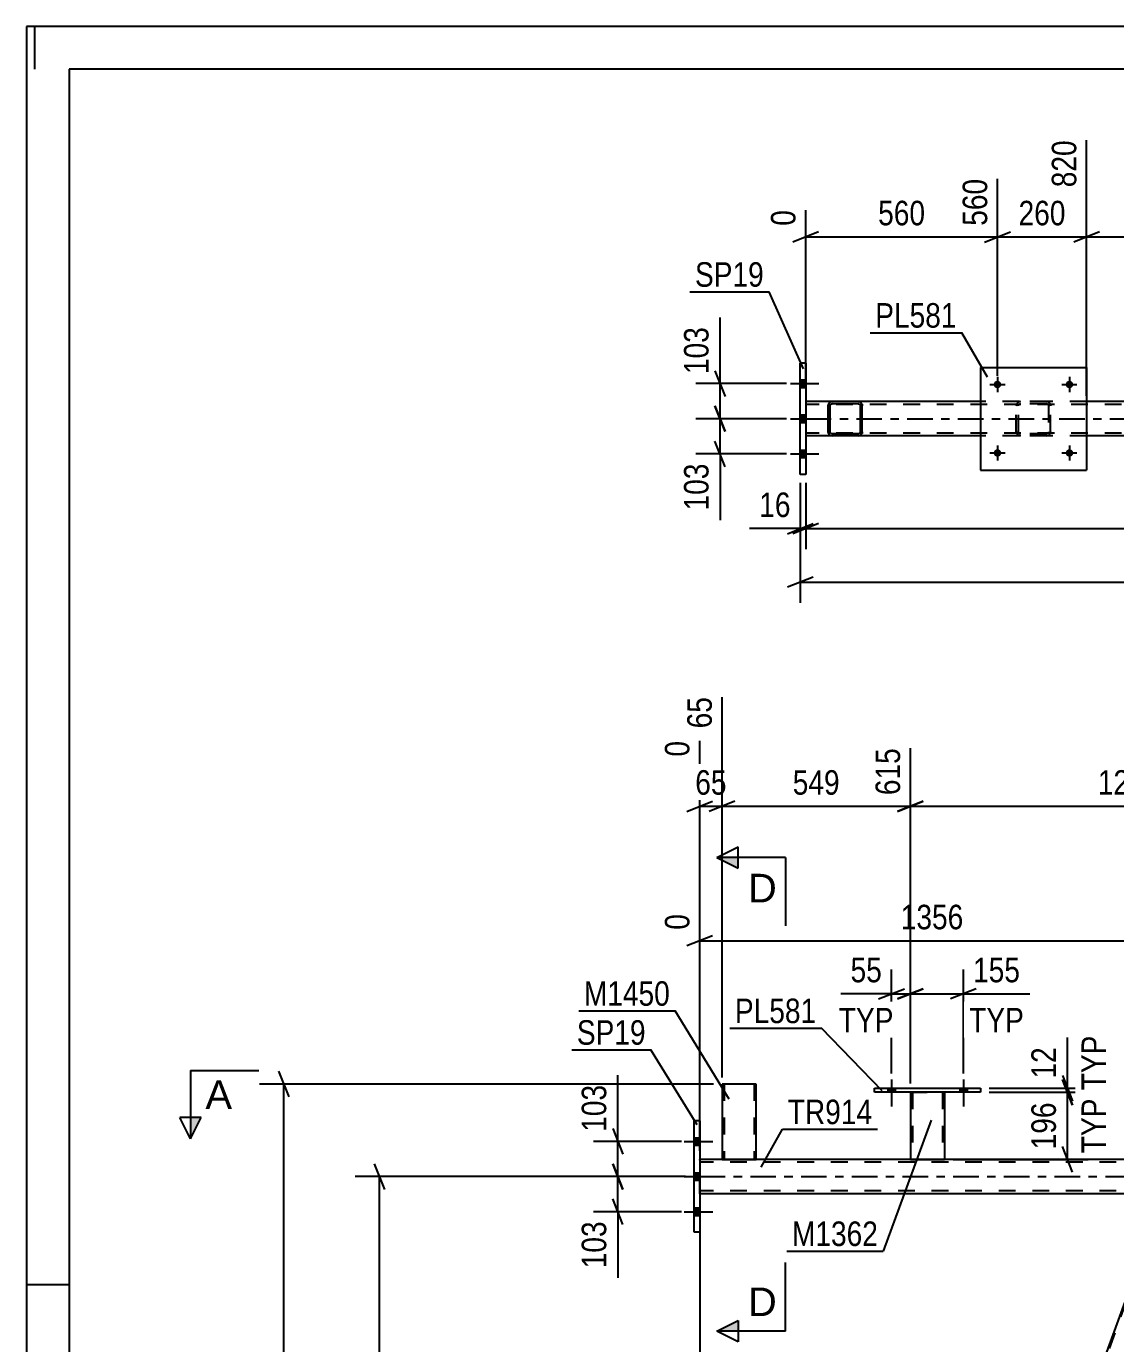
# Model space of a CAD drawing. Header units: millimetres. Extents: x 0 to 841, y 0 to 594.
# Drawn here: x 0 to 127.2, y 440.1 to 594 of the extents above; entities that cross this region are included whole.
import ezdxf

# ---------------------------------------------------------------- set-up
doc = ezdxf.new("R2010")
doc.units = ezdxf.units.MM
doc.linetypes.add('DXK_LINE_DOT2', pattern=[3.9198, 1.9599, -1.9599])
doc.linetypes.add('DXK_LINE_DOT3', pattern=[5.9187, 2.979, -0.9799, 0.9799, -0.9799])
doc.styles.add('Arial', font='ARIAL.TTF', dxfattribs={"height": 0.2})
doc.styles.add('Arial Narrow', font='ARIALN.TTF', dxfattribs={"height": 0.2})

# ---------------------------------------------------------------- blocks, each defined once
blk = doc.blocks.new('Unknown-318885039-1133')
at = {"color": 5, "linetype": 'Continuous'}
for p, q in [((841, 594), (0, 594)), ((0, 594), (0, 0)), ((1, 589), (1, 594)), ((836, 589), (5, 589)), ((5, 589), (5, 5)), ((5, 447), (0, 447))]:
    blk.add_line(p, q, dxfattribs=at)
blk = doc.blocks.new('Part-318885039-2923 - 2854')
at = {"color": 7, "linetype": 'DXK_LINE_DOT2'}
for p, q in [((115.56, 549.69), (115.6, 549.87)), ((115.6, 549.87), (115.56, 549.69)), ((115.56, 546.65), (115.56, 549.69)), ((115.8, 549.69), (115.82, 549.78)), ((115.8, 546.65), (115.8, 549.69)), ((115.82, 549.78), (115.87, 549.86)), ((115.86, 550.13), (116.04, 550.17)), ((116.04, 550.17), (115.86, 550.13)), ((115.87, 549.86), (115.95, 549.91)), ((115.95, 549.91), (116.04, 549.93)), ((119.08, 550.17), (116.04, 550.17)), ((119.08, 549.93), (116.04, 549.93)), ((119.08, 550.17), (119.26, 550.13)), ((119.26, 550.13), (119.08, 550.17)), ((119.08, 549.93), (119.17, 549.91)), ((119.17, 549.91), (119.25, 549.86)), ((119.25, 549.86), (119.3, 549.78)), ((119.3, 549.78), (119.32, 549.69)), ((119.32, 549.69), (119.32, 546.65)), ((119.52, 549.87), (119.56, 549.69)), ((119.56, 549.69), (119.52, 549.87)), ((119.56, 546.65), (119.56, 549.69)), ((115.6, 546.46), (115.56, 546.65)), ((115.56, 546.65), (115.6, 546.46)), ((115.82, 546.55), (115.8, 546.65)), ((115.87, 546.48), (115.82, 546.55)), ((116.04, 546.17), (115.86, 546.2)), ((115.86, 546.2), (116.04, 546.17)), ((115.95, 546.42), (115.87, 546.48)), ((116.04, 546.41), (115.95, 546.42)), ((119.08, 546.41), (116.04, 546.41)), ((119.17, 546.42), (119.08, 546.41)), ((119.26, 546.2), (119.08, 546.17)), ((119.08, 546.17), (119.26, 546.2)), ((119.25, 546.48), (119.17, 546.42)), ((119.3, 546.55), (119.25, 546.48)), ((119.32, 546.65), (119.3, 546.55)), ((119.56, 546.65), (119.52, 546.46)), ((119.52, 546.46), (119.56, 546.65)), ((119.08, 546.17), (116.04, 546.17))]:
    blk.add_line(p, q, dxfattribs=at)
at = {"color": 7, "linetype": 'DXK_LINE_DOT3'}
blk.add_line((117.56, 548.17), (117.56, 548.17), dxfattribs=at)
at = {"color": 7, "linetype": 'DXK_LINE_DOT2'}
for centre, start, end in [((116.04, 549.69), 112.5, 157.5), ((116.04, 549.69), 112.5, 157.5), ((119.08, 549.69), 22.5, 67.5), ((119.08, 549.69), 22.5, 67.5), ((116.04, 546.65), 202.5, 247.5), ((116.04, 546.65), 202.5, 247.5), ((119.08, 546.65), 292.5, 337.5), ((119.08, 546.65), 292.5, 337.5)]:
    blk.add_arc(centre, 0.48, start, end, dxfattribs=at)
blk = doc.blocks.new('Part-318885039-2928 - 2854')
at = {"color": 2, "linetype": 'Continuous'}
for p, q in [((111.36, 554.17), (111.36, 542.17)), ((111.36, 554.17), (123.76, 554.17)), ((123.76, 554.17), (123.76, 542.17)), ((111.36, 542.17), (123.76, 542.17))]:
    blk.add_line(p, q, dxfattribs=at)
blk = doc.blocks.new('Part-318885039-2929 - 2854')
at = {"color": 2, "linetype": 'Continuous'}
for p, q in [((93.62, 549.87), (93.58, 549.69)), ((93.58, 546.65), (93.58, 549.69)), ((93.82, 549.69), (93.84, 549.78)), ((93.82, 546.65), (93.82, 549.69)), ((93.84, 549.78), (93.89, 549.86)), ((94.06, 550.17), (93.88, 550.13)), ((93.89, 549.86), (93.97, 549.91)), ((93.97, 549.91), (94.06, 549.93)), ((97.1, 550.17), (94.06, 550.17)), ((97.1, 549.93), (94.06, 549.93)), ((97.29, 550.13), (97.1, 550.17)), ((97.1, 549.93), (97.2, 549.91)), ((97.2, 549.91), (97.27, 549.86)), ((97.27, 549.86), (97.33, 549.78)), ((97.33, 549.78), (97.34, 549.69)), ((97.34, 549.69), (97.34, 546.65)), ((97.58, 549.69), (97.55, 549.87)), ((97.58, 546.65), (97.58, 549.69)), ((93.58, 546.65), (93.62, 546.46)), ((93.84, 546.55), (93.82, 546.65)), ((93.89, 546.48), (93.84, 546.55)), ((93.88, 546.2), (94.06, 546.17)), ((93.97, 546.42), (93.89, 546.48)), ((94.06, 546.41), (93.97, 546.42)), ((97.1, 546.41), (94.06, 546.41)), ((97.2, 546.42), (97.1, 546.41)), ((97.1, 546.17), (97.29, 546.2)), ((97.27, 546.48), (97.2, 546.42)), ((97.33, 546.55), (97.27, 546.48)), ((97.34, 546.65), (97.33, 546.55)), ((97.55, 546.46), (97.58, 546.65)), ((97.1, 546.17), (94.06, 546.17))]:
    blk.add_line(p, q, dxfattribs=at)
at = {"color": 7, "linetype": 'DXK_LINE_DOT2'}
for p, q in [((93.58, 549.69), (93.62, 549.87)), ((93.88, 550.13), (94.06, 550.17)), ((97.1, 550.17), (97.29, 550.13)), ((97.55, 549.87), (97.58, 549.69)), ((93.62, 546.46), (93.58, 546.65)), ((94.06, 546.17), (93.88, 546.2)), ((97.29, 546.2), (97.1, 546.17)), ((97.58, 546.65), (97.55, 546.46))]:
    blk.add_line(p, q, dxfattribs=at)
at = {"color": 2, "linetype": 'Continuous'}
for centre, start, end in [((94.06, 549.69), 112.5, 157.5), ((97.1, 549.69), 22.5, 67.5), ((94.06, 546.65), 202.5, 247.5), ((97.1, 546.65), 292.5, 337.5)]:
    blk.add_arc(centre, 0.48, start, end, dxfattribs=at)
at = {"color": 7, "linetype": 'DXK_LINE_DOT2'}
for centre, start, end in [((94.06, 549.69), 112.5, 157.5), ((97.1, 549.69), 22.5, 67.5), ((94.06, 546.65), 202.5, 247.5), ((97.1, 546.65), 292.5, 337.5)]:
    blk.add_arc(centre, 0.48, start, end, dxfattribs=at)
blk = doc.blocks.new('Bolt-318885039-2904 - 2854')
at = {"linetype": 'Continuous'}
for points in [[(113.8, 544.17, -1), (112.92, 544.17, -1)], [(122.2, 544.17, -1), (121.32, 544.17, -1)]]:
    blk.add_hatch(color=1, dxfattribs=at).paths.add_polyline_path(points)
at = {"color": 1, "linetype": 'Continuous'}
for p, q in [((113.36, 545.05), (113.36, 543.29)), ((121.76, 545.05), (121.76, 543.29)), ((112.48, 544.17), (114.24, 544.17)), ((120.88, 544.17), (122.64, 544.17))]:
    blk.add_line(p, q, dxfattribs=at)
blk = doc.blocks.new('Bolt-318885039-2905 - 2854')
at = {"linetype": 'Continuous'}
for points in [[(113.8, 552.17, -1), (112.92, 552.17, -1)], [(122.2, 552.17, -1), (121.32, 552.17, -1)]]:
    blk.add_hatch(color=1, dxfattribs=at).paths.add_polyline_path(points)
at = {"color": 1, "linetype": 'Continuous'}
for p, q in [((113.36, 553.05), (113.36, 551.29)), ((121.76, 553.05), (121.76, 551.29)), ((112.48, 552.17), (114.24, 552.17)), ((120.88, 552.17), (122.64, 552.17))]:
    blk.add_line(p, q, dxfattribs=at)
blk = doc.blocks.new('Part-318885039-2997 - 2854')
at = {"color": 2, "linetype": 'Continuous'}
for p, q in [((90.98, 554.67), (90.34, 554.67)), ((90.34, 541.67), (90.34, 554.67)), ((90.98, 554.67), (90.98, 541.67)), ((90.98, 541.67), (90.34, 541.67))]:
    blk.add_line(p, q, dxfattribs=at)
blk = doc.blocks.new('Part-318885039-3064 - 2854')
at = {"color": 2, "linetype": 'Continuous'}
for p, q in [((111.36, 550.17), (90.98, 550.17)), ((162.44, 550.17), (123.76, 550.17)), ((94.06, 546.17), (90.98, 546.17)), ((111.36, 546.17), (97.11, 546.17)), ((162.44, 546.17), (123.76, 546.17))]:
    blk.add_line(p, q, dxfattribs=at)
at = {"color": 7, "linetype": 'DXK_LINE_DOT2'}
for p, q in [((90.98, 550.17), (90.98, 546.17)), ((755.01, 549.85), (90.98, 549.85)), ((123.76, 550.17), (111.36, 550.17)), ((755.01, 546.49), (90.98, 546.49)), ((97.11, 546.17), (94.06, 546.17)), ((123.76, 546.17), (111.36, 546.17))]:
    blk.add_line(p, q, dxfattribs=at)
at = {"color": 7, "linetype": 'DXK_LINE_DOT3'}
blk.add_line((90.98, 548.17), (755.01, 548.17), dxfattribs=at)
blk = doc.blocks.new('Bolt-318885039-3065 - 2854')
at = {"linetype": 'Continuous'}
for points in [[(90.98, 551.83), (90.98, 552.71), (90.34, 552.71), (90.34, 551.83)], [(90.98, 551.83), (90.98, 552.71), (90.34, 552.71), (90.34, 551.83)], [(90.98, 551.83), (90.98, 552.71), (90.34, 552.71), (90.34, 551.83)], [(90.98, 547.73), (90.98, 548.61), (90.34, 548.61), (90.34, 547.73)], [(90.98, 547.73), (90.98, 548.61), (90.34, 548.61), (90.34, 547.73)], [(90.98, 543.63), (90.98, 544.51), (90.34, 544.51), (90.34, 543.63)], [(90.98, 543.63), (90.98, 544.51), (90.34, 544.51), (90.34, 543.63)], [(90.98, 543.63), (90.98, 544.51), (90.34, 544.51), (90.34, 543.63)]]:
    blk.add_hatch(color=1, dxfattribs=at).paths.add_polyline_path(points)
at = {"color": 1, "linetype": 'Continuous'}
for p, q in [((90.34, 552.71), (90.98, 552.71)), ((90.34, 552.71), (90.98, 552.71)), ((90.34, 552.71), (90.98, 552.71)), ((89.18, 552.27), (92.5, 552.27)), ((89.18, 552.27), (92.5, 552.27)), ((89.18, 552.27), (92.5, 552.27)), ((90.34, 551.83), (90.98, 551.83)), ((90.34, 551.83), (90.98, 551.83)), ((90.34, 551.83), (90.98, 551.83)), ((89.18, 548.17), (92.5, 548.17)), ((89.18, 548.17), (92.5, 548.17)), ((90.34, 548.61), (90.98, 548.61)), ((90.34, 548.61), (90.98, 548.61)), ((90.34, 547.73), (90.98, 547.73)), ((90.34, 547.73), (90.98, 547.73)), ((89.18, 544.07), (92.5, 544.07)), ((89.18, 544.07), (92.5, 544.07)), ((89.18, 544.07), (92.5, 544.07)), ((90.34, 544.51), (90.98, 544.51)), ((90.34, 544.51), (90.98, 544.51)), ((90.34, 544.51), (90.98, 544.51)), ((90.34, 543.63), (90.98, 543.63)), ((90.34, 543.63), (90.98, 543.63)), ((90.34, 543.63), (90.98, 543.63))]:
    blk.add_line(p, q, dxfattribs=at)
blk = doc.blocks.new('Part-318885039-3918 - 3851')
at = {"color": 2, "linetype": 'Continuous'}
for p, q in [((274.79, 461.66), (78.6, 461.66)), ((132.84, 457.66), (78.6, 457.66))]:
    blk.add_line(p, q, dxfattribs=at)
at = {"color": 7, "linetype": 'DXK_LINE_DOT2'}
for p, q in [((78.6, 457.66), (78.6, 461.66)), ((742.64, 461.34), (78.6, 461.34)), ((742.64, 457.98), (78.6, 457.98))]:
    blk.add_line(p, q, dxfattribs=at)
at = {"color": 7, "linetype": 'DXK_LINE_DOT3'}
blk.add_line((78.6, 459.66), (742.64, 459.66), dxfattribs=at)
blk = doc.blocks.new('Part-318885039-3935 - 3851')
at = {"color": 2, "linetype": 'Continuous'}
for p, q in [((88.72, 336.44), (132.84, 457.66)), ((132.84, 457.66), (137.1, 457.66)), ((92.98, 336.44), (135.57, 453.46))]:
    blk.add_line(p, q, dxfattribs=at)
at = {"color": 7, "linetype": 'DXK_LINE_DOT2'}
for p, q in [((88.89, 336.44), (133.01, 457.66)), ((92.81, 336.44), (136.93, 457.66)), ((137.1, 457.66), (135.57, 453.46)), ((88.72, 336.44), (92.98, 336.44))]:
    blk.add_line(p, q, dxfattribs=at)
blk = doc.blocks.new('Part-318885039-4234 - 3851')
at = {"color": 2, "linetype": 'Continuous'}
for p, q in [((98.99, 469.98), (111.39, 469.98)), ((98.99, 469.5), (98.99, 469.98)), ((111.39, 469.5), (98.99, 469.5)), ((111.39, 469.98), (111.39, 469.5))]:
    blk.add_line(p, q, dxfattribs=at)
blk = doc.blocks.new('Part-318885039-4038 - 3851')
at = {"color": 2, "linetype": 'Continuous'}
for p, q in [((78.6, 466.16), (77.96, 466.16)), ((77.96, 453.16), (77.96, 466.16)), ((78.6, 466.16), (78.6, 453.16)), ((78.6, 453.16), (77.96, 453.16))]:
    blk.add_line(p, q, dxfattribs=at)
blk = doc.blocks.new('Bolt-318885039-4112 - 3851')
at = {"linetype": 'Continuous'}
for points in [[(100.55, 469.5), (101.43, 469.5), (101.43, 469.98), (100.55, 469.98)], [(108.95, 469.5), (109.83, 469.5), (109.83, 469.98), (108.95, 469.98)]]:
    blk.add_hatch(color=1, dxfattribs=at).paths.add_polyline_path(points)
at = {"color": 1, "linetype": 'Continuous'}
for p, q in [((100.99, 470.98), (100.99, 467.86)), ((109.39, 470.98), (109.39, 467.86)), ((100.55, 469.98), (100.55, 469.5)), ((101.43, 469.98), (101.43, 469.5)), ((108.95, 469.98), (108.95, 469.5)), ((109.83, 469.98), (109.83, 469.5))]:
    blk.add_line(p, q, dxfattribs=at)
blk = doc.blocks.new('Bolt-318885039-4113 - 3851')
at = {"linetype": 'Continuous'}
for points in [[(100.55, 469.5), (101.43, 469.5), (101.43, 469.98), (100.55, 469.98)], [(108.95, 469.5), (109.83, 469.5), (109.83, 469.98), (108.95, 469.98)]]:
    blk.add_hatch(color=1, dxfattribs=at).paths.add_polyline_path(points)
at = {"color": 1, "linetype": 'Continuous'}
for p, q in [((100.99, 470.98), (100.99, 467.86)), ((109.39, 470.98), (109.39, 467.86)), ((100.55, 469.98), (100.55, 469.5)), ((101.43, 469.98), (101.43, 469.5)), ((108.95, 469.98), (108.95, 469.5)), ((109.83, 469.98), (109.83, 469.5))]:
    blk.add_line(p, q, dxfattribs=at)
blk = doc.blocks.new('Part-318885039-4123 - 3851')
at = {"color": 2, "linetype": 'Continuous'}
for p, q in [((85.21, 470.46), (81.21, 470.46)), ((81.21, 470.46), (81.21, 461.67)), ((85.21, 461.67), (85.21, 470.46)), ((81.21, 461.67), (85.21, 461.67))]:
    blk.add_line(p, q, dxfattribs=at)
at = {"color": 7, "linetype": 'DXK_LINE_DOT2'}
for p, q in [((81.45, 470.46), (81.45, 461.67)), ((84.9, 470.46), (84.92, 470.46)), ((84.92, 470.46), (84.95, 470.46)), ((84.95, 470.46), (84.97, 470.46)), ((84.97, 470.46), (84.97, 461.67)), ((84.95, 461.67), (84.92, 461.67)), ((84.95, 461.67), (84.92, 461.67)), ((84.97, 461.67), (84.95, 461.67)), ((84.95, 461.67), (84.97, 461.67))]:
    blk.add_line(p, q, dxfattribs=at)
blk = doc.blocks.new('Bolt-318885039-4180 - 3851')
at = {"linetype": 'Continuous'}
for points in [[(78.6, 463.32), (78.6, 464.2), (77.96, 464.2), (77.96, 463.32)], [(78.6, 463.32), (78.6, 464.2), (77.96, 464.2), (77.96, 463.32)], [(78.6, 463.32), (78.6, 464.2), (77.96, 464.2), (77.96, 463.32)], [(78.6, 459.22), (78.6, 460.1), (77.96, 460.1), (77.96, 459.22)], [(78.6, 459.22), (78.6, 460.1), (77.96, 460.1), (77.96, 459.22)], [(78.6, 455.12), (78.6, 456), (77.96, 456), (77.96, 455.12)], [(78.6, 455.12), (78.6, 456), (77.96, 456), (77.96, 455.12)], [(78.6, 455.12), (78.6, 456), (77.96, 456), (77.96, 455.12)]]:
    blk.add_hatch(color=1, dxfattribs=at).paths.add_polyline_path(points)
at = {"color": 1, "linetype": 'Continuous'}
for p, q in [((76.8, 463.76), (80.12, 463.76)), ((76.8, 463.76), (80.12, 463.76)), ((76.8, 463.76), (80.12, 463.76)), ((77.96, 464.2), (78.6, 464.2)), ((77.96, 464.2), (78.6, 464.2)), ((77.96, 464.2), (78.6, 464.2)), ((77.96, 463.32), (78.6, 463.32)), ((77.96, 463.32), (78.6, 463.32)), ((77.96, 463.32), (78.6, 463.32)), ((77.96, 460.1), (78.6, 460.1)), ((77.96, 460.1), (78.6, 460.1)), ((76.8, 459.66), (80.12, 459.66)), ((76.8, 459.66), (80.12, 459.66)), ((77.96, 459.22), (78.6, 459.22)), ((77.96, 459.22), (78.6, 459.22)), ((76.8, 455.56), (80.12, 455.56)), ((76.8, 455.56), (80.12, 455.56)), ((76.8, 455.56), (80.12, 455.56)), ((77.96, 456), (78.6, 456)), ((77.96, 456), (78.6, 456)), ((77.96, 456), (78.6, 456)), ((77.96, 455.12), (78.6, 455.12)), ((77.96, 455.12), (78.6, 455.12)), ((77.96, 455.12), (78.6, 455.12))]:
    blk.add_line(p, q, dxfattribs=at)
blk = doc.blocks.new('Part-318885039-4259 - 3851')
at = {"color": 7, "linetype": 'DXK_LINE_DOT2'}
for p, q in [((103.19, 469.51), (107.19, 469.51)), ((103.19, 469.5), (103.19, 469.51)), ((103.19, 469.51), (103.19, 469.5)), ((103.43, 469.51), (103.43, 461.67)), ((106.95, 469.51), (106.95, 461.67)), ((107.19, 469.51), (107.19, 469.5)), ((107.19, 469.5), (107.19, 469.51)), ((106.89, 461.67), (106.93, 461.67)), ((106.89, 461.67), (106.93, 461.67)), ((106.93, 461.67), (106.95, 461.67)), ((106.93, 461.67), (106.95, 461.67))]:
    blk.add_line(p, q, dxfattribs=at)
at = {"color": 2, "linetype": 'Continuous'}
for p, q in [((103.19, 469.5), (103.19, 461.67)), ((107.19, 469.5), (107.19, 461.67)), ((103.19, 461.67), (107.19, 461.67))]:
    blk.add_line(p, q, dxfattribs=at)
blk = doc.blocks.new('StraightDimension-318885039-3735 - 2854')
at = {"color": 7, "linetype": 'Continuous'}
for p, q in [((80.38, 553.77), (81.58, 550.77)), ((88.75, 552.27), (78.13, 552.27)), ((80.98, 548.17), (80.98, 552.27)), ((81.58, 546.67), (80.38, 549.67)), ((88.75, 548.17), (78.13, 548.17))]:
    blk.add_line(p, q, dxfattribs=at)
at = {"color": 0}
blk.add_wipeout([(80.23, 559.48), (76.03, 559.48), (76.03, 552.79), (80.23, 552.79)], dxfattribs=at)
at = {"color": 7, "linetype": 'Continuous'}
blk.add_line((80.98, 552.27), (80.98, 560), dxfattribs=at)
blk.add_line((80.98, 552.27), (80.98, 560), dxfattribs=at)
at = {"color": 3, "style": 'Arial Narrow'}
blk.add_text('103', height=2.863, rotation=90.0002, dxfattribs=at).set_placement((79.63, 553.39))
blk = doc.blocks.new('StraightDimension-318885039-3112 - 2854')
at = {"color": 7, "linetype": 'Continuous'}
for p, q in [((90.34, 540.67), (90.34, 526.68)), ((91.84, 529.68), (88.84, 528.48)), ((90.34, 529.08), (797.57, 529.08))]:
    blk.add_line(p, q, dxfattribs=at)
blk = doc.blocks.new('StraightDimension-318885039-3670 - 2854')
at = {"color": 7, "linetype": 'Continuous'}
for p, q in [((90.34, 540.67), (90.34, 532.94)), ((90.98, 540.67), (90.98, 532.94)), ((88.84, 534.74), (91.84, 535.94)), ((92.48, 535.94), (89.48, 534.74)), ((90.34, 535.34), (90.98, 535.34))]:
    blk.add_line(p, q, dxfattribs=at)
at = {"color": 0}
blk.add_wipeout([(89.81, 536.09), (89.81, 540.29), (84.95, 540.29), (84.95, 536.09)], dxfattribs=at)
at = {"color": 7, "linetype": 'Continuous'}
blk.add_line((90.34, 535.34), (84.43, 535.34), dxfattribs=at)
blk.add_line((90.34, 535.34), (84.43, 535.34), dxfattribs=at)
at = {"color": 3, "style": 'Arial Narrow'}
blk.add_text('16', height=2.863, dxfattribs=at).set_placement((85.55, 536.69))
blk = doc.blocks.new('StraightDimension-318885039-3680 - 2854')
at = {"color": 7, "linetype": 'Continuous'}
for p, q in [((90.98, 540.67), (90.98, 532.94)), ((92.48, 535.94), (89.48, 534.74)), ((90.98, 535.34), (796.93, 535.34))]:
    blk.add_line(p, q, dxfattribs=at)
blk = doc.blocks.new('StraightDimension-318885039-3722 - 2854')
at = {"color": 7, "linetype": 'Continuous'}
for p, q in [((80.38, 549.67), (81.58, 546.67)), ((88.75, 548.17), (78.13, 548.17)), ((80.98, 544.07), (80.98, 548.17)), ((81.58, 542.57), (80.38, 545.57)), ((88.75, 544.07), (78.13, 544.07))]:
    blk.add_line(p, q, dxfattribs=at)
at = {"color": 0}
blk.add_wipeout([(80.23, 543.54), (76.03, 543.54), (76.03, 536.86), (80.23, 536.86)], dxfattribs=at)
at = {"color": 7, "linetype": 'Continuous'}
blk.add_line((80.98, 544.07), (80.98, 536.33), dxfattribs=at)
blk.add_line((80.98, 544.07), (80.98, 536.33), dxfattribs=at)
at = {"color": 3, "style": 'Arial Narrow'}
blk.add_text('103', height=2.863, rotation=90.0002, dxfattribs=at).set_placement((79.63, 537.46))
blk = doc.blocks.new('StraightDimension-318885039-13133 - 2854')
at = {"color": 7, "linetype": 'Continuous'}
for p, q in [((123.76, 550.85), (123.76, 580.7)), ((164.44, 553.17), (164.44, 578.02)), ((125.26, 570.01), (122.26, 568.81)), ((123.76, 569.41), (164.44, 569.41)), ((162.94, 568.81), (165.94, 570.01))]:
    blk.add_line(p, q, dxfattribs=at)
at = {"color": 0, "linetype": 'Continuous'}
blk.add_wipeout([(163.84, 578.62), (159.64, 578.62), (159.64, 570.11), (163.84, 570.11)], dxfattribs=at)
at = {"color": 0}
blk.add_wipeout([(148.36, 570.16), (148.36, 574.36), (139.84, 574.36), (139.84, 570.16)], dxfattribs=at)
at = {"color": 3, "linetype": 'Continuous', "style": 'Arial Narrow'}
blk.add_text('1837', height=2.863, rotation=90.0002, dxfattribs=at).set_placement((163.24, 570.71))
at = {"color": 3, "style": 'Arial Narrow'}
blk.add_text('1017', height=2.863, dxfattribs=at).set_placement((140.44, 570.76))
blk = doc.blocks.new('StraightDimension-318885039-13134 - 2854')
at = {"color": 7, "linetype": 'Continuous'}
for p, q in [((123.76, 550.85), (123.76, 580.7)), ((113.36, 553.17), (113.36, 576.2)), ((111.86, 568.81), (114.86, 570.01)), ((113.36, 569.41), (123.76, 569.41)), ((125.26, 570.01), (122.26, 568.81))]:
    blk.add_line(p, q, dxfattribs=at)
at = {"color": 0}
blk.add_wipeout([(121.9, 570.16), (121.9, 574.36), (115.22, 574.36), (115.22, 570.16)], dxfattribs=at)
at = {"color": 3, "style": 'Arial Narrow'}
blk.add_text('260', height=2.863, dxfattribs=at).set_placement((115.82, 570.76))
at = {"color": 0, "linetype": 'Continuous'}
blk.add_wipeout([(123.16, 581.3), (118.96, 581.3), (118.96, 574.61), (123.16, 574.61)], dxfattribs=at)
at = {"color": 3, "linetype": 'Continuous', "style": 'Arial Narrow'}
blk.add_text('820', height=2.863, rotation=90.0002, dxfattribs=at).set_placement((122.56, 575.21))
blk = doc.blocks.new('StraightDimension-318885039-13135 - 2854')
at = {"color": 7, "linetype": 'Continuous'}
for p, q in [((113.36, 553.17), (113.36, 576.2)), ((90.98, 551.78), (90.98, 572.54)), ((92.48, 570.01), (89.48, 568.81)), ((90.98, 569.41), (113.36, 569.41)), ((111.86, 568.81), (114.86, 570.01))]:
    blk.add_line(p, q, dxfattribs=at)
at = {"color": 0, "linetype": 'Continuous'}
for points in [[(112.76, 576.8), (108.56, 576.8), (108.56, 570.11), (112.76, 570.11)], [(90.38, 573.14), (86.18, 573.14), (86.18, 570.11), (90.38, 570.11)]]:
    blk.add_wipeout(points, dxfattribs=at)
at = {"color": 0}
blk.add_wipeout([(105.51, 570.16), (105.51, 574.36), (98.83, 574.36), (98.83, 570.16)], dxfattribs=at)
at = {"color": 3, "linetype": 'Continuous', "style": 'Arial Narrow'}
for s, height, p in [('560', 2.863, (112.16, 570.71)), ('0', 2.86, (89.78, 570.71))]:
    blk.add_text(s, height=height, rotation=90.0002, dxfattribs=at).set_placement(p)
at = {"color": 3, "style": 'Arial Narrow'}
blk.add_text('560', height=2.863, dxfattribs=at).set_placement((99.43, 570.76))
blk = doc.blocks.new('StraightDimension-318885039-14303 - 3851')
at = {"color": 7, "linetype": 'Continuous'}
for p, q in [((81.21, 471.22), (81.21, 515.67)), ((78.6, 462.66), (78.6, 510.54)), ((77.1, 502.31), (80.1, 503.51)), ((82.71, 503.51), (79.71, 502.31)), ((78.6, 502.91), (81.21, 502.91))]:
    blk.add_line(p, q, dxfattribs=at)
at = {"color": 0, "linetype": 'Continuous'}
blk.add_wipeout([(80.61, 516.27), (76.41, 516.27), (76.41, 511.41), (80.61, 511.41)], dxfattribs=at)
at = {"color": 0}
blk.add_wipeout([(82.34, 503.66), (82.34, 507.86), (77.48, 507.86), (77.48, 503.66)], dxfattribs=at)
at = {"color": 3, "linetype": 'Continuous', "style": 'Arial Narrow'}
blk.add_text('65', height=2.863, rotation=90.0002, dxfattribs=at).set_placement((80.01, 512.01))
at = {"color": 3, "style": 'Arial Narrow'}
blk.add_text('65', height=2.863, dxfattribs=at).set_placement((78.08, 504.26))
at = {"color": 0, "linetype": 'Continuous'}
blk.add_wipeout([(78, 511.14), (73.8, 511.14), (73.8, 508.11), (78, 508.11)], dxfattribs=at)
at = {"color": 3, "linetype": 'Continuous', "style": 'Arial Narrow'}
blk.add_text('0', height=2.86, rotation=90.0002, dxfattribs=at).set_placement((77.4, 508.71))
blk = doc.blocks.new('StraightDimension-318885039-5080 - 3851')
at = {"color": 7, "linetype": 'Continuous'}
for p, q in [((68.44, 461.16), (69.64, 458.16)), ((76.46, 459.66), (66.19, 459.66)), ((69.04, 455.56), (69.04, 459.66)), ((69.64, 454.06), (68.44, 457.06)), ((76.46, 455.56), (66.19, 455.56))]:
    blk.add_line(p, q, dxfattribs=at)
at = {"color": 0}
blk.add_wipeout([(68.29, 455.04), (64.09, 455.04), (64.09, 448.35), (68.29, 448.35)], dxfattribs=at)
at = {"color": 7, "linetype": 'Continuous'}
blk.add_line((69.04, 455.56), (69.04, 447.83), dxfattribs=at)
blk.add_line((69.04, 455.56), (69.04, 447.83), dxfattribs=at)
at = {"color": 3, "style": 'Arial Narrow'}
blk.add_text('103', height=2.863, rotation=90.0002, dxfattribs=at).set_placement((67.69, 448.95))
blk = doc.blocks.new('StraightDimension-318885039-5319 - 3851')
at = {"color": 7, "linetype": 'Continuous'}
for p, q in [((120.93, 471), (122.13, 468)), ((112.39, 469.5), (123.93, 469.5)), ((121.53, 461.67), (121.53, 469.5)), ((122.13, 460.17), (120.93, 463.17)), ((108.19, 461.67), (123.93, 461.67))]:
    blk.add_line(p, q, dxfattribs=at)
at = {"color": 0, "linetype": 'Continuous'}
blk.add_wipeout([(126.63, 469.38), (122.43, 469.38), (122.43, 461.79), (126.63, 461.79)], dxfattribs=at)
at = {"color": 0}
blk.add_wipeout([(120.78, 468.93), (116.58, 468.93), (116.58, 462.24), (120.78, 462.24)], dxfattribs=at)
at = {"color": 3, "style": 'Arial Narrow'}
blk.add_text('196', height=2.863, rotation=90.0002, dxfattribs=at).set_placement((120.18, 462.84))
at = {"color": 3, "linetype": 'Continuous', "style": 'Arial Narrow'}
blk.add_text('TYP', height=2.863, rotation=90.0002, dxfattribs=at).set_placement((126.03, 462.39))
blk = doc.blocks.new('StraightDimension-318885039-5010 - 3851')
at = {"color": 7, "linetype": 'Continuous'}
for p, q in [((78.6, 456.66), (78.6, 398.16)), ((56.98, 337.44), (56.98, 403.41)), ((58.48, 401.16), (55.48, 399.96)), ((56.98, 400.56), (78.6, 400.56)), ((77.1, 399.96), (80.1, 401.16))]:
    blk.add_line(p, q, dxfattribs=at)
at = {"color": 0}
blk.add_wipeout([(72.05, 401.31), (72.05, 405.51), (63.54, 405.51), (63.54, 401.31)], dxfattribs=at)
at = {"color": 3, "style": 'Arial Narrow'}
blk.add_text('1431', height=2.863, dxfattribs=at).set_placement((64.14, 401.91))
blk = doc.blocks.new('StraightDimension-318885039-5070 - 3851')
at = {"color": 7, "linetype": 'Continuous'}
for p, q in [((68.44, 465.26), (69.64, 462.26)), ((76.46, 463.76), (66.19, 463.76)), ((69.04, 459.66), (69.04, 463.76)), ((69.64, 458.16), (68.44, 461.16)), ((76.46, 459.66), (66.19, 459.66))]:
    blk.add_line(p, q, dxfattribs=at)
at = {"color": 0}
blk.add_wipeout([(68.29, 470.97), (64.09, 470.97), (64.09, 464.29), (68.29, 464.29)], dxfattribs=at)
at = {"color": 7, "linetype": 'Continuous'}
blk.add_line((69.04, 463.76), (69.04, 471.5), dxfattribs=at)
blk.add_line((69.04, 463.76), (69.04, 471.5), dxfattribs=at)
at = {"color": 3, "style": 'Arial Narrow'}
blk.add_text('103', height=2.863, rotation=90.0002, dxfattribs=at).set_placement((67.69, 464.89))
blk = doc.blocks.new('StraightDimension-318885039-14831 - 3851')
at = {"color": 7, "linetype": 'Continuous'}
for p, q in [((132.84, 458.66), (132.84, 495.8)), ((78.6, 462.67), (78.6, 490.32)), ((80.1, 487.79), (77.1, 486.59)), ((131.34, 486.59), (134.34, 487.79)), ((78.6, 487.19), (132.84, 487.19))]:
    blk.add_line(p, q, dxfattribs=at)
at = {"color": 0, "linetype": 'Continuous'}
for points in [[(132.24, 496.4), (128.04, 496.4), (128.04, 487.89), (132.24, 487.89)], [(78, 490.92), (73.8, 490.92), (73.8, 487.89), (78, 487.89)]]:
    blk.add_wipeout(points, dxfattribs=at)
at = {"color": 0}
blk.add_wipeout([(109.98, 487.94), (109.98, 492.14), (101.47, 492.14), (101.47, 487.94)], dxfattribs=at)
at = {"color": 3, "linetype": 'Continuous', "style": 'Arial Narrow'}
for s, height, p in [('1356', 2.863, (131.64, 488.49)), ('0', 2.86, (77.4, 488.49))]:
    blk.add_text(s, height=height, rotation=90.0002, dxfattribs=at).set_placement(p)
at = {"color": 3, "style": 'Arial Narrow'}
blk.add_text('1356', height=2.863, dxfattribs=at).set_placement((102.07, 488.54))
blk = doc.blocks.new('StraightDimension-318885039-5129 - 3851')
at = {"color": 7, "linetype": 'Continuous'}
for p, q in [((30.66, 468.96), (29.46, 471.96)), ((80.21, 470.46), (27.21, 470.46)), ((30.06, 326.07), (30.06, 470.46)), ((29.46, 327.57), (30.66, 324.57)), ((166.37, 326.07), (27.21, 326.07))]:
    blk.add_line(p, q, dxfattribs=at)
at = {"color": 0}
blk.add_wipeout([(29.31, 402.52), (25.11, 402.52), (25.11, 394.01), (29.31, 394.01)], dxfattribs=at)
at = {"color": 3, "style": 'Arial Narrow'}
blk.add_text('3610', height=2.863, rotation=90.0002, dxfattribs=at).set_placement((28.71, 394.61))
blk = doc.blocks.new('StraightDimension-318885039-5311 - 3851')
at = {"color": 7, "linetype": 'Continuous'}
for p, q in [((100.99, 471.71), (100.99, 483.85)), ((103.19, 470.51), (103.19, 483.85)), ((99.49, 480.4), (102.49, 481.6)), ((104.69, 481.6), (101.69, 480.4)), ((100.99, 481), (103.19, 481))]:
    blk.add_line(p, q, dxfattribs=at)
at = {"color": 0}
blk.add_wipeout([(100.46, 481.75), (100.46, 485.95), (95.61, 485.95), (95.61, 481.75)], dxfattribs=at)
at = {"color": 0, "linetype": 'Continuous'}
blk.add_wipeout([(101.83, 475.9), (101.83, 480.1), (94.24, 480.1), (94.24, 475.9)], dxfattribs=at)
at = {"color": 7, "linetype": 'Continuous'}
blk.add_line((100.99, 481), (95.08, 481), dxfattribs=at)
blk.add_line((100.99, 481), (95.08, 481), dxfattribs=at)
at = {"color": 3, "style": 'Arial Narrow'}
blk.add_text('55', height=2.863, dxfattribs=at).set_placement((96.21, 482.35))
at = {"color": 3, "linetype": 'Continuous', "style": 'Arial Narrow'}
blk.add_text('TYP', height=2.863, dxfattribs=at).set_placement((94.84, 476.5))
blk = doc.blocks.new('StraightDimension-318885039-5304 - 3851')
at = {"color": 7, "linetype": 'Continuous'}
for p, q in [((103.19, 470.51), (103.19, 483.85)), ((109.39, 471.68), (109.39, 483.85)), ((101.69, 480.4), (104.69, 481.6)), ((110.89, 481.6), (107.89, 480.4)), ((103.19, 481), (109.39, 481))]:
    blk.add_line(p, q, dxfattribs=at)
at = {"color": 0}
blk.add_wipeout([(116.6, 481.75), (116.6, 485.95), (109.91, 485.95), (109.91, 481.75)], dxfattribs=at)
at = {"color": 0, "linetype": 'Continuous'}
blk.add_wipeout([(117.05, 475.9), (117.05, 480.1), (109.46, 480.1), (109.46, 475.9)], dxfattribs=at)
at = {"color": 7, "linetype": 'Continuous'}
blk.add_line((109.39, 481), (117.12, 481), dxfattribs=at)
blk.add_line((109.39, 481), (117.12, 481), dxfattribs=at)
at = {"color": 3, "style": 'Arial Narrow'}
blk.add_text('155', height=2.863, dxfattribs=at).set_placement((110.51, 482.35))
at = {"color": 3, "linetype": 'Continuous', "style": 'Arial Narrow'}
blk.add_text('TYP', height=2.863, dxfattribs=at).set_placement((110.06, 476.5))
blk = doc.blocks.new('StraightDimension-318885039-5005 - 3851')
at = {"color": 7, "linetype": 'Continuous'}
for p, q in [((41.83, 458.16), (40.63, 461.16)), ((76.96, 459.66), (38.38, 459.66)), ((41.23, 333.8), (41.23, 459.66)), ((40.63, 335.3), (41.83, 332.3)), ((55.34, 333.8), (38.38, 333.8))]:
    blk.add_line(p, q, dxfattribs=at)
at = {"color": 0}
blk.add_wipeout([(40.48, 400.99), (36.28, 400.99), (36.28, 392.48), (40.48, 392.48)], dxfattribs=at)
at = {"color": 3, "style": 'Arial Narrow'}
blk.add_text('3147', height=2.863, rotation=90.0002, dxfattribs=at).set_placement((39.88, 393.08))
blk = doc.blocks.new('StraightDimension-318885039-5329 - 3851')
at = {"color": 7, "linetype": 'Continuous'}
for p, q in [((120.93, 471.48), (122.13, 468.48)), ((122.13, 468), (120.93, 471)), ((112.39, 469.98), (123.93, 469.98)), ((112.39, 469.5), (123.93, 469.5)), ((121.53, 469.5), (121.53, 469.98))]:
    blk.add_line(p, q, dxfattribs=at)
at = {"color": 0, "linetype": 'Continuous'}
blk.add_wipeout([(126.63, 476.73), (122.43, 476.73), (122.43, 469.14), (126.63, 469.14)], dxfattribs=at)
at = {"color": 0}
blk.add_wipeout([(120.78, 475.37), (116.58, 475.37), (116.58, 470.51), (120.78, 470.51)], dxfattribs=at)
at = {"color": 7, "linetype": 'Continuous'}
blk.add_line((121.53, 469.98), (121.53, 475.89), dxfattribs=at)
blk.add_line((121.53, 469.98), (121.53, 475.89), dxfattribs=at)
at = {"color": 3, "linetype": 'Continuous', "style": 'Arial Narrow'}
blk.add_text('TYP', height=2.863, rotation=90.0002, dxfattribs=at).set_placement((126.03, 469.74))
at = {"color": 3, "style": 'Arial Narrow'}
blk.add_text('12', height=2.863, rotation=90.0002, dxfattribs=at).set_placement((120.18, 471.11))
blk = doc.blocks.new('StraightDimension-318885039-14301 - 3851')
at = {"color": 7, "linetype": 'Continuous'}
for p, q in [((154.27, 470.51), (154.27, 511.52)), ((103.19, 470.51), (103.19, 509.7)), ((104.69, 503.51), (101.69, 502.31)), ((152.77, 502.31), (155.77, 503.51)), ((103.19, 502.91), (154.27, 502.91))]:
    blk.add_line(p, q, dxfattribs=at)
at = {"color": 0, "linetype": 'Continuous'}
blk.add_wipeout([(153.67, 512.12), (149.47, 512.12), (149.47, 503.61), (153.67, 503.61)], dxfattribs=at)
at = {"color": 0}
blk.add_wipeout([(132.98, 503.66), (132.98, 507.86), (124.47, 507.86), (124.47, 503.66)], dxfattribs=at)
at = {"color": 3, "linetype": 'Continuous', "style": 'Arial Narrow'}
blk.add_text('1892', height=2.863, rotation=90.0002, dxfattribs=at).set_placement((153.07, 504.21))
at = {"color": 3, "style": 'Arial Narrow'}
blk.add_text('1277', height=2.863, dxfattribs=at).set_placement((125.07, 504.26))
blk = doc.blocks.new('StraightDimension-318885039-14302 - 3851')
at = {"color": 7, "linetype": 'Continuous'}
for p, q in [((81.21, 471.22), (81.21, 515.67)), ((103.19, 470.51), (103.19, 509.7)), ((82.71, 503.51), (79.71, 502.31)), ((101.69, 502.31), (104.69, 503.51)), ((81.21, 502.91), (103.19, 502.91))]:
    blk.add_line(p, q, dxfattribs=at)
at = {"color": 0, "linetype": 'Continuous'}
blk.add_wipeout([(102.59, 510.3), (98.39, 510.3), (98.39, 503.61), (102.59, 503.61)], dxfattribs=at)
at = {"color": 0}
blk.add_wipeout([(95.54, 503.66), (95.54, 507.86), (88.86, 507.86), (88.86, 503.66)], dxfattribs=at)
at = {"color": 3, "linetype": 'Continuous', "style": 'Arial Narrow'}
blk.add_text('615', height=2.863, rotation=90.0002, dxfattribs=at).set_placement((101.99, 504.21))
at = {"color": 3, "style": 'Arial Narrow'}
blk.add_text('549', height=2.863, dxfattribs=at).set_placement((89.46, 504.26))
blk = doc.blocks.new('Mark-318885039-2924 - 2854')
at = {"color": 0}
blk.add_wipeout([(108.59, 558.81), (108.59, 561.81), (99.09, 561.81), (99.09, 558.81)], dxfattribs=at)
blk.add_wipeout([(108.59, 558.81), (108.59, 561.81), (99.09, 561.81), (99.09, 558.81)], dxfattribs=at)
at = {"color": 30, "linetype": 'Continuous'}
for p in [(98.49, 558.21), (112.19, 553.02)]:
    blk.add_line(p, (109.19, 558.21), dxfattribs=at)
at = {"color": 3, "style": 'Arial Narrow'}
blk.add_text('PL581', height=2.863, dxfattribs=at).set_placement((99.09, 558.81))
blk = doc.blocks.new('Mark-318885039-2993 - 2854')
at = {"color": 0}
blk.add_wipeout([(86.09, 563.59), (86.09, 566.59), (78.05, 566.59), (78.05, 563.59)], dxfattribs=at)
blk.add_wipeout([(86.09, 563.59), (86.09, 566.59), (78.05, 566.59), (78.05, 563.59)], dxfattribs=at)
at = {"color": 30, "linetype": 'Continuous'}
for p in [(77.45, 562.99), (90.73, 553.99)]:
    blk.add_line(p, (86.69, 562.99), dxfattribs=at)
at = {"color": 3, "style": 'Arial Narrow'}
blk.add_text('SP19', height=2.863, dxfattribs=at).set_placement((78.05, 563.59))
blk = doc.blocks.new('Mark-318885039-3914 - 3851')
at = {"color": 0}
blk.add_wipeout([(98.75, 465.78), (98.75, 468.78), (88.88, 468.78), (88.88, 465.78)], dxfattribs=at)
blk.add_wipeout([(98.75, 465.78), (98.75, 468.78), (88.88, 468.78), (88.88, 465.78)], dxfattribs=at)
at = {"color": 30, "linetype": 'Continuous'}
for p, q in [((85.76, 460.75), (88.28, 465.18)), ((88.28, 465.18), (99.35, 465.18))]:
    blk.add_line(p, q, dxfattribs=at)
at = {"color": 3, "style": 'Arial Narrow'}
blk.add_text('TR914', height=2.863, dxfattribs=at).set_placement((88.88, 465.78))
blk = doc.blocks.new('Mark-318885039-4230 - 3851')
at = {"color": 0}
blk.add_wipeout([(92.21, 477.58), (92.21, 480.58), (82.71, 480.58), (82.71, 477.58)], dxfattribs=at)
blk.add_wipeout([(92.21, 477.58), (92.21, 480.58), (82.71, 480.58), (82.71, 477.58)], dxfattribs=at)
at = {"color": 30, "linetype": 'Continuous'}
for p in [(82.11, 476.98), (99.91, 469.67)]:
    blk.add_line(p, (92.81, 476.98), dxfattribs=at)
at = {"color": 3, "style": 'Arial Narrow'}
blk.add_text('PL581', height=2.863, dxfattribs=at).set_placement((82.71, 477.58))
blk = doc.blocks.new('Mark-318885039-4034 - 3851')
at = {"color": 0}
blk.add_wipeout([(72.3, 475.06), (72.3, 478.06), (64.26, 478.06), (64.26, 475.06)], dxfattribs=at)
blk.add_wipeout([(72.3, 475.06), (72.3, 478.06), (64.26, 478.06), (64.26, 475.06)], dxfattribs=at)
at = {"color": 30, "linetype": 'Continuous'}
for p in [(63.66, 474.46), (78.32, 465.72)]:
    blk.add_line(p, (72.9, 474.46), dxfattribs=at)
at = {"color": 3, "style": 'Arial Narrow'}
blk.add_text('SP19', height=2.863, dxfattribs=at).set_placement((64.26, 475.06))
blk = doc.blocks.new('Mark-318885039-4119 - 3851')
at = {"color": 0}
blk.add_wipeout([(75.13, 479.61), (75.13, 482.61), (65.08, 482.61), (65.08, 479.61)], dxfattribs=at)
blk.add_wipeout([(75.13, 479.61), (75.13, 482.61), (65.08, 482.61), (65.08, 479.61)], dxfattribs=at)
at = {"color": 30, "linetype": 'Continuous'}
for p in [(64.48, 479.01), (82.02, 468.69)]:
    blk.add_line(p, (75.73, 479.01), dxfattribs=at)
at = {"color": 3, "style": 'Arial Narrow'}
blk.add_text('M1450', height=2.863, dxfattribs=at).set_placement((65.08, 479.61))
blk = doc.blocks.new('Mark-318885039-4255 - 3851')
at = {"color": 0}
blk.add_wipeout([(99.42, 451.55), (99.42, 454.55), (89.37, 454.55), (89.37, 451.55)], dxfattribs=at)
blk.add_wipeout([(99.42, 451.55), (99.42, 454.55), (89.37, 454.55), (89.37, 451.55)], dxfattribs=at)
at = {"color": 30, "linetype": 'Continuous'}
for p in [(105.63, 466.24), (88.77, 450.95)]:
    blk.add_line(p, (100.02, 450.95), dxfattribs=at)
at = {"color": 3, "style": 'Arial Narrow'}
blk.add_text('M1362', height=2.863, dxfattribs=at).set_placement((89.37, 451.55))
blk = doc.blocks.new('SectionMark-318885039-5445 - 3851')
at = {"linetype": 'Continuous'}
blk.add_hatch(color=6, dxfattribs=at).paths.add_polyline_path([(19.15, 466.56), (20.4, 466.56), (19.15, 464.06)])
at = {"color": 6, "linetype": 'Continuous'}
for p, q in [((19.15, 472.06), (27.15, 472.06)), ((19.15, 472.06), (19.15, 464.06)), ((19.15, 464.06), (17.9, 466.56)), ((20.4, 466.56), (17.9, 466.56)), ((19.15, 464.06), (20.4, 466.56))]:
    blk.add_line(p, q, dxfattribs=at)
at = {"color": 0, "linetype": 'Continuous'}
blk.add_wipeout([(24.01, 467.56), (24.01, 471.06), (20.9, 471.06), (20.9, 467.56)], dxfattribs=at)
at = {"color": 3, "linetype": 'Continuous', "style": 'Arial'}
blk.add_text('A', height=3.34, dxfattribs=at).set_placement((20.9, 467.56))
blk = doc.blocks.new('SectionMark-318885039-5479 - 3851')
at = {"linetype": 'Continuous'}
for points in [[(83.1, 496.93), (83.1, 495.68), (80.6, 496.93)], [(83.1, 442.86), (83.1, 441.61), (80.6, 441.61)]]:
    blk.add_hatch(color=6, dxfattribs=at).paths.add_polyline_path(points)
at = {"color": 6, "linetype": 'Continuous'}
for p, q in [((80.6, 496.93), (83.1, 498.18)), ((83.1, 495.68), (83.1, 498.18)), ((88.6, 496.93), (80.6, 496.93)), ((80.6, 496.93), (83.1, 495.68)), ((88.6, 496.93), (88.6, 488.93)), ((88.6, 441.61), (88.6, 449.61)), ((80.6, 441.61), (83.1, 442.86)), ((88.6, 441.61), (80.6, 441.61)), ((83.1, 440.36), (80.6, 441.61)), ((83.1, 442.86), (83.1, 440.36))]:
    blk.add_line(p, q, dxfattribs=at)
at = {"color": 0, "linetype": 'Continuous'}
for points in [[(87.6, 491.68), (87.6, 495.18), (84.23, 495.18), (84.23, 491.68)], [(87.6, 443.36), (87.6, 446.86), (84.23, 446.86), (84.23, 443.36)]]:
    blk.add_wipeout(points, dxfattribs=at)
at = {"color": 3, "linetype": 'Continuous', "style": 'Arial'}
for p in [(84.23, 491.68), (84.23, 443.36)]:
    blk.add_text('D', height=3.34, dxfattribs=at).set_placement(p)

msp = doc.modelspace()

# ---------------------------------------------------------------- block references
for name in ['Unknown-318885039-1133', 'Part-318885039-2997 - 2854', 'Part-318885039-2928 - 2854', 'Bolt-318885039-3065 - 2854', 'Bolt-318885039-2905 - 2854', 'Part-318885039-3064 - 2854', 'Part-318885039-2929 - 2854', 'Part-318885039-2923 - 2854', 'Bolt-318885039-2904 - 2854', 'Bolt-318885039-4112 - 3851', 'Bolt-318885039-4113 - 3851', 'Part-318885039-4123 - 3851', 'Part-318885039-4234 - 3851', 'Part-318885039-4259 - 3851', 'Part-318885039-4038 - 3851', 'Bolt-318885039-4180 - 3851', 'Part-318885039-3918 - 3851', 'Part-318885039-3935 - 3851']:
    msp.add_blockref(name, (0, 0))

# ---------------------------------------------------------------- next in the draw order: block references
for name in ['StraightDimension-318885039-13133 - 2854', 'StraightDimension-318885039-3735 - 2854', 'StraightDimension-318885039-3112 - 2854', 'StraightDimension-318885039-14303 - 3851', 'StraightDimension-318885039-5319 - 3851', 'StraightDimension-318885039-5080 - 3851']:
    msp.add_blockref(name, (0, 0))

# ---------------------------------------------------------------- next in the draw order: block references
for name in ['StraightDimension-318885039-13134 - 2854', 'StraightDimension-318885039-3670 - 2854', 'StraightDimension-318885039-5070 - 3851', 'StraightDimension-318885039-5010 - 3851']:
    msp.add_blockref(name, (0, 0))

# ---------------------------------------------------------------- next in the draw order: block references
for name in ['StraightDimension-318885039-13135 - 2854', 'StraightDimension-318885039-3680 - 2854', 'StraightDimension-318885039-14831 - 3851']:
    msp.add_blockref(name, (0, 0))

# ---------------------------------------------------------------- next in the draw order: block references
for name in ['Mark-318885039-2993 - 2854', 'Mark-318885039-2924 - 2854', 'StraightDimension-318885039-3722 - 2854', 'StraightDimension-318885039-5129 - 3851']:
    msp.add_blockref(name, (0, 0))

# ---------------------------------------------------------------- next in the draw order: block references
for name in ['StraightDimension-318885039-5311 - 3851', 'Mark-318885039-4034 - 3851', 'Mark-318885039-3914 - 3851', 'StraightDimension-318885039-5005 - 3851']:
    msp.add_blockref(name, (0, 0))

# ---------------------------------------------------------------- next in the draw order: block references
for name in ['StraightDimension-318885039-5304 - 3851', 'Mark-318885039-4255 - 3851']:
    msp.add_blockref(name, (0, 0))

# ---------------------------------------------------------------- next in the draw order: block references
msp.add_blockref('StraightDimension-318885039-5329 - 3851', (0, 0))

# ---------------------------------------------------------------- next in the draw order: block references
msp.add_blockref('StraightDimension-318885039-14301 - 3851', (0, 0))

# ---------------------------------------------------------------- next in the draw order: block references
msp.add_blockref('StraightDimension-318885039-14302 - 3851', (0, 0))

# ---------------------------------------------------------------- next in the draw order: block references
msp.add_blockref('Mark-318885039-4230 - 3851', (0, 0))

# ---------------------------------------------------------------- next in the draw order: block references
msp.add_blockref('Mark-318885039-4119 - 3851', (0, 0))

# ---------------------------------------------------------------- next in the draw order: block references
msp.add_blockref('SectionMark-318885039-5445 - 3851', (0, 0))

# ---------------------------------------------------------------- next in the draw order: block references
msp.add_blockref('SectionMark-318885039-5479 - 3851', (0, 0))

doc.saveas('drawing.dxf')
